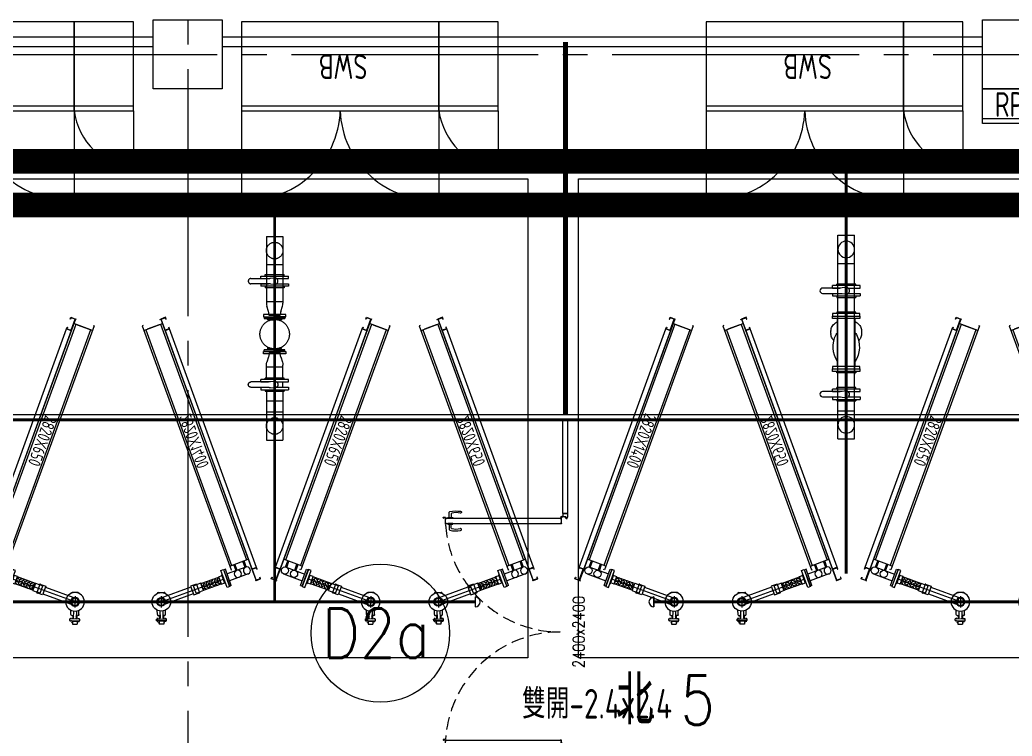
# Model space of a CAD drawing. Extents: x -18489 to 195597, y -1599 to 112111.
# Drawn here: x 5830 to 6835, y 8309 to 9035 of the extents above; entities that cross this region are included whole.
import ezdxf
from ezdxf.enums import TextEntityAlignment as Align

# ---------------------------------------------------------------- set-up
doc = ezdxf.new("R2010")
doc.units = 0
doc.header["$LTSCALE"] = 100
for name, pattern in [('188K-SM-03-F10-ARCH-PA-Y2257103$0$DASHED', [19.05, 12.7, -6.35]), ('188K-SM-07-F10-MECH-CR PIPE-Y2257103$0$XFM1Q20-200k$0$CENTER', [2, 1.25, -0.25, 0.25, -0.25]), ('X-S-FAB-L10$0$COL-CEN-LIN', [3.25, 2.5, -0.25, 0.25, -0.25])]:
    doc.linetypes.add(name, pattern=pattern)
for name, color, linetype in [('188K-SM-03-F10-ARCH-PA-Y2257103$0$K-0-Door-TXT', 53, 'Continuous'), ('188K-SM-03-F10-ARCH-PA-Y2257103$0$K-AREA', 53, 'Continuous'), ('188K-SM-03-F10-ARCH-PA-Y2257103$0$K-Divider-7.5', 53, 'Continuous'), ('188K-SM-03-F10-ARCH-PA-Y2257103$0$K-Door', 53, 'Continuous'), ('188K-SM-03-F10-ARCH-PA-Y2257103$0$K-P1S-4.2-單抗', 53, 'Continuous'), ('188K-SM-03-F10-ARCH-PA-Y2257103$0$K-P2D-4.2-雙抗', 53, 'Continuous'), ('188K-SM-03-F10-ARCH-PA-Y2257103$0$K-TXT', 53, 'Continuous'), ('188K-SM-03-F10-ARCH-PA-Y2257103$0$K-岩棉 2hr 7.5-非抗', 53, 'Continuous'), ('188K-SM-03-F10-ELEC-EQ-Y2257103$0$E-PANEL', 255, 'Continuous'), ('188K-SM-03-F10-ELEC-EQ-Y2257103$0$X-F-L30-E-PPB-EQ-200K$0$E-LAY-EQPM', 150, 'Continuous'), ('188K-SM-03-F10-ELEC-EQ-Y2257103$0$X-F-L30-E-PPB-EQ-200K$0$E-LAY-TXT', 3, 'Continuous'), ('188K-SM-07-F10-MECH-CR PIPE-Y2257103$0$00_AC_CHS_12℃', 4, 'Continuous'), ('188K-SM-07-F10-MECH-CR PIPE-Y2257103$0$00_AC_CHS_20℃', 3, 'Continuous'), ('188K-SM-07-F10-MECH-CR PIPE-Y2257103$0$00_DCC', 7, 'Continuous'), ('188K-SM-07-F10-MECH-CR PIPE-Y2257103$0$00_閥站分組', 1, 'Continuous'), ('188K-SM-07-F10-MECH-CR PIPE-Y2257103$0$XFM1Q20-200k$0$U-PCW-V', 2, 'Continuous'), ('X-S-FAB-L10$0$0-DIM-TXT', 8, 'Continuous'), ('X-S-FAB-L10$0$BLOCK', 8, 'Continuous'), ('X-S-FAB-L10$0$CCL', 8, 'X-S-FAB-L10$0$COL-CEN-LIN'), ('X-S-FAB-L10$0$COL-S', 8, 'Continuous')]:
    doc.layers.add(name, color=color, linetype=linetype)
doc.styles.add('188K-SM-03-F10-ARCH-PA-Y2257103$0$14P7-XFDP10$0$AA-TXT', font='simplex.shx', dxfattribs={"width": 0.8, "bigfont": 'chineset.shx'})
doc.styles.add('188K-SM-03-F10-ARCH-PA-Y2257103$0$AA-TXT', font='isocp.shx', dxfattribs={"width": 0.8, "bigfont": 'chineset.shx'})
doc.styles.add('188K-SM-03-F10-ARCH-PA-Y2257103$0$Standard', font='txt.shx', dxfattribs={"bigfont": 'chineset.shx'})
doc.styles.add('188K-SM-03-F10-ELEC-EQ-Y2257103$0$X-F-L25-E-PDP-EQ-200K$0$AA-TXT', font='isocp.shx', dxfattribs={"bigfont": 'chineset.shx'})
doc.styles.add('188K-SM-03-F10-ELEC-EQ-Y2257103$0$X-F-L30-E-PPB-EQ-200K$0$aa-txt', font='isocp.shx', dxfattribs={"width": 0.8, "bigfont": 'china.shx'})
doc.styles.add('188K-SM-07-F10-MECH-CR PIPE-Y2257103$0$XFM1Q20-200k$0$12P7-XCM2P10$0$AA-TXT', font='simplex.shx', dxfattribs={"bigfont": 'china.shx'})
doc.styles.add('188K-SM-07-F10-MECH-CR PIPE-Y2257103$0$XFM1Q20-200k$0$aa-txt', font='isocp.shx', dxfattribs={"bigfont": 'chineset.shx'})
doc.styles.add('X-S-FAB-L10$0$CHINA', font='simplex.shx', dxfattribs={"width": 0.75, "bigfont": 'chineset.shx'})
doc.styles.add('X-S-FAB-L10$0$Standard', font='', dxfattribs={"width": 0.8})
doc.styles.add('X-S-FAB-L10$0$TG_NOTE_TEXT', font='simplex.shx', dxfattribs={"width": 0.75, "bigfont": 'chineset.shx'})
doc.styles.get('X-S-FAB-L10$0$Standard').set_extended_font_data('Microsoft JhengHei')

# ---------------------------------------------------------------- blocks, each defined once
blk = doc.blocks.new('X-S-FAB-L10$0$FAB2-L05')
at = {"layer": 'X-S-FAB-L10$0$CCL'}
for p, q in [((-20160, 11005), (-20160, 0)), ((-26880, 9720), (1210, 9720))]:
    blk.add_line(p, q, dxfattribs=at)
at = {"layer": 'X-S-FAB-L10$0$COL-S'}
for points in [[(-20195, 9755), (-20125, 9755), (-20125, 9685), (-20195, 9685)], [(-19355, 9755), (-19285, 9755), (-19285, 9685), (-19355, 9685)]]:
    blk.add_lwpolyline(points, close=True, dxfattribs=at)
blk = doc.blocks.new('X-S-FAB-L10')
at = {"layer": 'X-S-FAB-L10$0$COL-S'}
for p, q in [((5965, 9035), (6035, 9035)), ((5965, 8965), (5965, 9035)), ((6035, 9035), (6035, 8965)), ((6805, 9035), (6875, 9035)), ((6805, 8965), (6805, 9035)), ((6035, 8965), (5965, 8965)), ((6875, 8965), (6805, 8965))]:
    blk.add_line(p, q, dxfattribs=at)
at = {"layer": 'X-S-FAB-L10$0$BLOCK'}
blk.add_blockref('X-S-FAB-L10$0$FAB2-L05', (26160, -720), dxfattribs=at)
at = {"style": 'X-S-FAB-L10$0$TG_NOTE_TEXT', "width": 0.5, "flags": 1}
for p in [(7463.301, 9020), (18268.251, 8649), (11197.77, 4800.167), (16485.801, 4800.167), (25420.27, 2635), (13360, 320.001, 0), (7463.301, -33.333)]:
    blk.add_attdef('WH', text='', height=20, dxfattribs=at).set_placement(p, align=Align.BOTTOM_LEFT)
at = {"width": 0.5}
for style, p in [('X-S-FAB-L10$0$TG_NOTE_TEXT', (7585, 9020)), ('X-S-FAB-L10$0$TG_NOTE_TEXT', (18389.95, 8649)), ('X-S-FAB-L10$0$TG_NOTE_TEXT', (11117.5, 4813.5)), ('X-S-FAB-L10$0$TG_NOTE_TEXT', (16607.5, 4813.5)), ('X-S-FAB-L10$0$TG_NOTE_TEXT', (25350, 2635)), ('X-S-FAB-L10$0$Standard', (13129.375, 325.001, 0)), ('X-S-FAB-L10$0$TG_NOTE_TEXT', (7585, -20))]:
    blk.add_attdef('DESC', text='', height=10, dxfattribs=dict(at, style=style)).set_placement(p, align=Align.BOTTOM_LEFT)
for tag, style, p in [('TYPE', 'X-S-FAB-L10$0$TG_NOTE_TEXT', (7619.286, 9020)), ('NO', 'X-S-FAB-L10$0$TG_NOTE_TEXT', (7650.095, 9020)), ('TYPE', 'X-S-FAB-L10$0$TG_NOTE_TEXT', (18424.236, 8649)), ('NO', 'X-S-FAB-L10$0$TG_NOTE_TEXT', (18455.045, 8649)), ('NO', 'X-S-FAB-L10$0$TG_NOTE_TEXT', (11088.595, 4813.5)), ('TYPE', 'X-S-FAB-L10$0$TG_NOTE_TEXT', (11151.786, 4813.5)), ('TYPE', 'X-S-FAB-L10$0$TG_NOTE_TEXT', (16641.786, 4813.5)), ('NO', 'X-S-FAB-L10$0$TG_NOTE_TEXT', (16672.595, 4813.5)), ('NO', 'X-S-FAB-L10$0$TG_NOTE_TEXT', (25313, 2635)), ('TYPE', 'X-S-FAB-L10$0$TG_NOTE_TEXT', (25350, 2635)), ('NO', 'X-S-FAB-L10$0$Standard', (13100, 320.001, 0)), ('TYPE', 'X-S-FAB-L10$0$Standard', (13129.375, 320.001, 0)), ('TYPE', 'X-S-FAB-L10$0$TG_NOTE_TEXT', (7619.286, -20)), ('NO', 'X-S-FAB-L10$0$TG_NOTE_TEXT', (7650.095, -20))]:
    blk.add_attdef(tag, text='', height=10, dxfattribs=dict(at, style=style)).set_placement(p, align=Align.BOTTOM_RIGHT)
at = {"style": 'X-S-FAB-L10$0$TG_NOTE_TEXT', "width": 0.5, "flags": 1}
for rotation, p in [(180, (43, 7480)), (180, (943, 7480)), (90, (24310, 3717.77)), (270, (17080, 1711.699))]:
    blk.add_attdef('WH', text='', height=20, rotation=rotation, dxfattribs=at).set_placement(p, align=Align.BOTTOM_LEFT)
at = {"width": 0.5}
for rotation, style, p in [(180, 'X-S-FAB-L10$0$Standard', (317.625, 7480)), (180, 'X-S-FAB-L10$0$Standard', (1217.625, 7480)), (90, 'X-S-FAB-L10$0$TG_NOTE_TEXT', (24310, 3647.5)), (270, 'X-S-FAB-L10$0$TG_NOTE_TEXT', (17080, 1605))]:
    blk.add_attdef('DESC', text='', height=10, rotation=rotation, dxfattribs=dict(at, style=style)).set_placement(p, align=Align.BOTTOM_LEFT)
for tag, rotation, style, p in [('TYPE', 180, 'X-S-FAB-L10$0$Standard', (317.625, 7480)), ('NO', 180, 'X-S-FAB-L10$0$Standard', (347, 7480)), ('TYPE', 180, 'X-S-FAB-L10$0$Standard', (1217.625, 7480)), ('NO', 180, 'X-S-FAB-L10$0$Standard', (1247, 7480)), ('TYPE', 90, 'X-S-FAB-L10$0$TG_NOTE_TEXT', (24310, 3647.5)), ('NO', 90, 'X-S-FAB-L10$0$TG_NOTE_TEXT', (24310, 3610.5)), ('TYPE', 270, 'X-S-FAB-L10$0$TG_NOTE_TEXT', (17080, 1605)), ('NO', 270, 'X-S-FAB-L10$0$TG_NOTE_TEXT', (17080, 1573))]:
    blk.add_attdef(tag, text='', height=10, rotation=rotation, dxfattribs=dict(at, style=style)).set_placement(p, align=Align.BOTTOM_RIGHT)
at = {"layer": 'X-S-FAB-L10$0$0-DIM-TXT', "style": 'X-S-FAB-L10$0$CHINA', "width": 0.75}
for p in [(667.414, 7855.1, -2689.4), (22627.353, 6728.814), (25644.722, 6728.814), (24778.787, 5569.051), (1118.252, 4980), (417.801, 4594.623), (23874.84, 4355), (22927.43, 4330.122), (23749.869, 3901.367), (417.801, 3765.236), (1118.252, 3730), (417.801, 3115.79), (536.882, 2227.832), (16908.994, 1782.652), (888.445, 880.466), (16977.43, 750), (18878.841, 750), (25641.221, 553.233), (21364.03, 526.894)]:
    blk.add_attdef('HIG', text='', height=80, dxfattribs=at).set_placement(p, align=Align.MIDDLE_LEFT)
blk = doc.blocks.new('188K-SM-03-F10-ELEC-EQ-Y2257103$0$E-SWB')
at = {"color": 140}
for p, q in [((60, 90), (60, 180)), ((260, 90), (260, 180)), ((0, 90), (0, 150)), ((60, 85), (0, 85)), ((260, 85), (60, 85))]:
    blk.add_line(p, q, dxfattribs=at)
for points in [[(60, 90), (0, 90), (0, 0), (60, 0)], [(260, 90), (60, 90), (60, 0), (260, 0)]]:
    blk.add_lwpolyline(points, close=True, dxfattribs=at)
for centre, radius, start, end in [((66.7, 86.9), 93.4, 1.9321, 94.0935), ((253.3, 86.9), 93.4, 85.9065, 178.0679), ((-9.6, 80.4), 70.3, 7.8575, 82.1425)]:
    blk.add_arc(centre, radius, start, end, dxfattribs=at)
at = {"color": 140, "style": '188K-SM-03-F10-ELEC-EQ-Y2257103$0$X-F-L25-E-PDP-EQ-200K$0$AA-TXT', "width": 0.8}
blk.add_text('SWB', height=25, dxfattribs=at).set_placement((157.4, 45.4), align=Align.MIDDLE_CENTER)
blk = doc.blocks.new('188K-SM-03-F10-ELEC-EQ-Y2257103')
at = {"layer": '188K-SM-03-F10-ELEC-EQ-Y2257103$0$X-F-L30-E-PPB-EQ-200K$0$E-LAY-EQPM'}
blk.add_line((6805, 8935), (6875, 8935), dxfattribs=at)
blk.add_lwpolyline([(6875, 8930), (6805, 8930), (6805, 8965), (6875, 8965)], close=True, dxfattribs=at)
at = {"layer": '188K-SM-03-F10-ELEC-EQ-Y2257103$0$E-PANEL', "rotation": 180}
for p in [(5945, 9033), (6314.5, 9033), (6785, 9033)]:
    blk.add_blockref('188K-SM-03-F10-ELEC-EQ-Y2257103$0$E-SWB', p, dxfattribs=at)
at = {"layer": '188K-SM-03-F10-ELEC-EQ-Y2257103$0$X-F-L30-E-PPB-EQ-200K$0$E-LAY-TXT', "style": '188K-SM-03-F10-ELEC-EQ-Y2257103$0$X-F-L30-E-PPB-EQ-200K$0$aa-txt', "width": 0.8}
blk.add_text('RPB', height=25, dxfattribs=at).set_placement((6840, 8949.3), align=Align.MIDDLE_CENTER)
blk = doc.blocks.new('188K-SM-07-F10-MECH-CR PIPE-Y2257103$0$XFM1P20-200k$0$005')
at = {"layer": '188K-SM-07-F10-MECH-CR PIPE-Y2257103$0$00_DCC'}
h = blk.add_hatch(dxfattribs=at)
h.set_pattern_fill('AR-HBONE', color=60, scale=0.430893, angle=360, style=0)
h.set_pattern_definition([(135, (-2258.2576, -4619.8331), (-8e-16, 2.4374981), [5.1707143, -1.7235714]), (45, (-2259.4764, -4618.6144), (-8e-16, 2.4374981), [5.1707143, -1.7235714])])
h.paths.add_polyline_path([(21.88125, -3.01625), (21.88125, 3.01625), (5.88125, 3.01625), (5.88125, -3.01625)])
edge = h.paths.add_edge_path(flags=17)
edge.add_line((21.88125, 3.01625), (21.88125, -3.01625))
at = {"layer": '188K-SM-07-F10-MECH-CR PIPE-Y2257103$0$00_DCC', "color": 60}
for p, q in [((5.88125, 3.31625), (3, 3.31625)), ((5.88125, 3.31625), (5.88125, -3.31625)), ((21.88125, 3.01625), (5.88125, 3.01625)), ((5.88125, 3.01625), (5.88125, -3.01625)), ((21.88125, 3.31625), (24.7625, 3.31625)), ((21.88125, 3.31625), (21.88125, -3.31625)), ((21.88125, 3.01625), (21.88125, -3.01625)), ((21.88125, -3.01625), (21.88125, 3.01625)), ((28.2625, 3.31625), (24.7625, 3.31625)), ((28.2625, 3.31625), (28.2625, -3.31625)), ((5.88125, -3.31625), (3, -3.31625)), ((21.88125, -3.01625), (5.88125, -3.01625)), ((21.88125, -3.31625), (28.2625, -3.31625)), ((28.2625, -3.31625), (25.38125, -3.31625))]:
    blk.add_line(p, q, dxfattribs=at)
for points in [[(0, -7.6), (0, 7.6), (2.38125, 7.6), (2.38125, -7.6), (0, -7.6)], [(2.38125, 3.8975), (3, 3.8975), (3, -3.8975), (2.38125, -3.8975)]]:
    blk.add_lwpolyline(points, dxfattribs=at)
blk = doc.blocks.new('188K-SM-07-F10-MECH-CR PIPE-Y2257103$0$DCC_配管')
at = {"layer": '188K-SM-07-F10-MECH-CR PIPE-Y2257103$0$00_DCC', "color": 60}
for p, q in [((-64.6, 32.3, 0), (-64.6, 32.3, 0)), ((-63.2, 32.5, 0), (-58.3, 28.6, 0)), ((-71.2, 26.7, 0), (-62.1, 19.5, 0)), ((-63, 27.7, 0), (-70.3, 18.5, 0)), ((-66.7, 23.1, 0), (-3.2, 1.1)), ((-34, 15.7), (-65.5, 26.6, 0)), ((-58.2, 27.2, 0), (-58.2, 27.2, 0)), ((-82.4, 11.2, 0), (-81.4, 12.6, 0)), ((-74.5, 5, 0), (-82.4, 11.2, 0)), ((-82.4, 10.5, 0), (-82.1, 10.8, 0)), ((-81.7, 9.8, 0), (-82.3, 10.3, 0)), ((-82.1, 10.3, 0), (-81.9, 10.7, 0)), ((-81.7, 10, 0), (-81.4, 10.3, 0)), ((-81.5, 9.8, 0), (-81.2, 10.1, 0)), ((-81.4, 12.6, 0), (-73.5, 6.3, 0)), ((-80.7, 12.7, 0), (-80.9, 12.4, 0)), ((-80.4, 12.5, 0), (-80.7, 12.2, 0)), ((-79.8, 12.1, 0), (-80.5, 12.7, 0)), ((-80, 12.1, 0), (-80.2, 11.8, 0)), ((-79.8, 12, 0), (-80, 11.7, 0)), ((-77, 13.5, 0), (-79.1, 10.8, 0)), ((-73.6, 16.7, 0), (-78, 11.1, 0)), ((-77.8, 15.6, 0), (-75.1, 19, 0)), ((-77.7, 14.1, 0), (-77.2, 13.8, 0)), ((-73.6, 10.8, 0), (-75.7, 8.2, 0)), ((-71.3, 14.9, 0), (-75.6, 9.3, 0)), ((-72.8, 10.3, 0), (-73.3, 10.7, 0)), ((-71.4, 10.5, 0), (-68.7, 13.9, 0)), ((-36.4, 8.8), (-67.7, 19.6, 0)), ((-80.7, 9.1, 0), (-82.5, 6.8, 0)), ((-78.8, 3.9, 0), (-82.5, 6.8, 0)), ((-82.2, 8.1, 0), (-81.9, 8.5, 0)), ((-81.8, 7.8, 0), (-82.2, 8.1, 0)), ((-81.5, 8.2, 0), (-81.9, 8.5, 0)), ((-77, 6.2, 0), (-80.7, 9.1, 0)), ((-79.4, 8.8, 0), (-79.7, 8.3, 0)), ((-77, 6.2, 0), (-78.8, 3.9, 0)), ((-78.1, 4.8, 0), (-77.6, 4.5, 0)), ((-77.6, 7.4, 0), (-78, 7, 0)), ((-77.8, 5.2, 0), (-77.3, 4.9, 0)), ((-77.6, 4.5, 0), (-77.3, 4.9, 0)), ((-76.1, 5.6, 0), (-75.9, 5.9, 0)), ((-76.1, 5.4, 0), (-75.4, 4.9, 0)), ((-75.9, 5.4, 0), (-75.7, 5.7, 0)), ((-75.5, 5.1, 0), (-75.2, 5.4, 0)), ((-75.3, 4.9, 0), (-75, 5.2, 0)), ((-74.4, 7.8, 0), (-74.7, 7.4, 0)), ((-74.2, 7.6, 0), (-74.5, 7.3, 0)), ((-74.5, 5, 0), (-73.5, 6.3, 0)), ((-74.2, 7.8, 0), (-73.6, 7.2, 0)), ((-73.8, 7.2, 0), (-74, 6.9, 0)), ((-73.5, 7.1, 0), (-73.8, 6.7, 0)), ((1.2, 3.4), (-1.2, -3.4))]:
    blk.add_line(p, q, dxfattribs=at)
at = {"layer": '188K-SM-07-F10-MECH-CR PIPE-Y2257103$0$00_DCC', "color": 60, "elevation": 0}
for points in [[(-27.6, 14.6), (-33.6, 16.7), (-36.7, 7.8), (-30.7, 5.7)], [(-28.3, 14.8), (-27.6, 14.6), (-30.7, 5.7), (-31.4, 5.9)]]:
    blk.add_lwpolyline(points, dxfattribs=at)
at = {"layer": '188K-SM-07-F10-MECH-CR PIPE-Y2257103$0$00_DCC', "color": 60}
for centre, radius in [((-66.6, 23.1, 0), 9.44), ((-66.6, 23.1, 0), 4.44), ((-66.7, 23.1, 0), 3.65)]:
    blk.add_circle(centre, radius, dxfattribs=at)
for centre, radius, start, end in [((-63.8, 31.7, 0), 1, 51.7097, 141.7097), ((-65.3, 24.9, 0), 2.22, 232.789, 50.6303), ((-58.9, 27.9, 0), 1, 321.7097, 51.7097), ((-82.2, 10.4, 0), 0.143, 154.39, 309.0293), ((-82.2, 10.9, 0), 0.143, 334.39, 51.7097), ((-82, 10.7, 0), 0.143, 334.39, 129.0293), ((-81.7, 10.4, 0), 0.406, 188.1068, 275.3125), ((-81.8, 10.3, 0), 0.406, 8.1068, 95.3125), ((-81.4, 10.2, 0), 0.143, 334.39, 129.0293), ((-81.1, 10, 0), 0.143, 51.7097, 129.0293), ((-81, 12.5, 0), 0.143, 231.7097, 309.0293), ((-80.8, 12.3, 0), 0.143, 154.39, 309.0293), ((-80.6, 12.6, 0), 0.143, 334.39, 129.0293), ((-80.3, 12.2, 0), 0.406, 188.1068, 275.3125), ((-80.4, 12.1, 0), 0.406, 8.1068, 95.3125), ((-80.1, 11.8, 0), 0.143, 154.39, 309.0293), ((-79.9, 12, 0), 0.143, 334.39, 129.0293), ((-79.9, 11.6, 0), 0.143, 154.39, 231.7097), ((-78.8, 11.8, 0), 1, 231.7097, 321.7097), ((-77.1, 14.9, 0), 1, 141.7097, 231.7097), ((-77.8, 13, 0), 1, 321.7097, 51.7097), ((-73.9, 9.9, 0), 1, 51.7097, 141.7097), ((-72.2, 11.1, 0), 1, 231.7097, 321.7097), ((-81.6, 9.9, 0), 0.143, 154.39, 309.0293), ((-76, 5.5, 0), 0.143, 154.39, 309.0293), ((-76, 6, 0), 0.143, 334.39, 51.7097), ((-75.8, 5.8, 0), 0.143, 334.39, 129.0293), ((-75.5, 5.5, 0), 0.406, 188.1068, 275.3125), ((-74.8, 8.7, 0), 1, 141.7097, 231.7097), ((-75.6, 5.3, 0), 0.406, 8.1068, 95.3125), ((-75.3, 5, 0), 0.143, 154.39, 309.0293), ((-75.1, 5.3, 0), 0.143, 334.39, 129.0293), ((-74.9, 5.1, 0), 0.143, 51.7097, 129.0293), ((-74.8, 7.5, 0), 0.143, 231.7097, 309.0293), ((-74.6, 7.4, 0), 0.143, 154.39, 309.0293), ((-74.1, 7.3, 0), 0.406, 188.1068, 275.3125), ((-74.3, 7.6, 0), 0.143, 334.39, 129.0293), ((-74.2, 7.2, 0), 0.406, 8.1068, 95.3125), ((-73.9, 6.9, 0), 0.143, 154.39, 309.0293), ((-73.7, 7.1, 0), 0.143, 334.39, 129.0293), ((-73.7, 6.7, 0), 0.143, 154.39, 231.7097)]:
    blk.add_arc(centre, radius, start, end, dxfattribs=at)
at = {"layer": '188K-SM-07-F10-MECH-CR PIPE-Y2257103$0$00_DCC', "color": 60, "xscale": 1.210111893907765, "yscale": 1.210111893907765, "zscale": 1.210111893907765, "rotation": 160.8548292855056}
blk.add_blockref('188K-SM-07-F10-MECH-CR PIPE-Y2257103$0$XFM1P20-200k$0$005', (0, 0), dxfattribs=at)
blk = doc.blocks.new('188K-SM-07-F10-MECH-CR PIPE-Y2257103$0$DCC-2_2.82x1.4')
at = {"layer": '188K-SM-07-F10-MECH-CR PIPE-Y2257103$0$00_DCC', "color": 4}
for p, q in [((278, 32.1), (260.5, 32.1)), ((260.5, 30.3), (260.5, 32.1)), ((278, 30.3), (260.5, 30.3)), ((265.6, 10.2), (265.6, 30.3)), ((272.9, 10.2), (272.9, 30.3)), ((278, 30.3), (278, 32.1)), ((0, 25), (263, 25.1)), ((0, 24), (0, 25)), ((5, 25), (5, 5)), ((5, 25), (5, 5)), ((5, 23), (259, 23.1)), ((5, 8.6), (5, 21.4)), ((259, 25.1), (259, 5.1)), ((265.6, 20.6), (259, 20.6)), ((263, 25.1), (263, 24.1)), ((265.6, 19.4), (259, 19.4)), ((265.6, 10.8), (259, 10.8)), ((0, 6), (0, 5)), ((5, 7), (259, 7.1)), ((265.6, 9.6), (259, 9.6))]:
    blk.add_line(p, q, dxfattribs=at)
at = {"layer": '188K-SM-07-F10-MECH-CR PIPE-Y2257103$0$00_DCC', "color": 24}
for p, q in [((0, 5), (282, 5.1)), ((282, 5.1), (282, 6.1))]:
    blk.add_line(p, q, dxfattribs=at)
at = {"layer": '188K-SM-07-F10-MECH-CR PIPE-Y2257103$0$00_DCC'}
for p, q in [((0, 0), (0, 5)), ((0, 5), (12.5, 5)), ((2, 0), (0, 0)), ((12.2, 4.7), (0.3, 4.7)), ((0.3, 4.7), (0.3, 0.3)), ((0.3, 0.3), (2, 0.3)), ((2, 0.3), (2, 0)), ((10.5, 0), (10.5, 0.3)), ((10.5, 0.3), (12.2, 0.3)), ((12.5, 0), (10.5, 0)), ((12.2, 0.3), (12.2, 4.7)), ((12.5, 5), (12.5, 0)), ((12.5, 0), (12.5, 5)), ((269.5, 5.1), (269.5, 0.1)), ((269.5, 0.1), (269.5, 5.1)), ((269.5, 5.1), (282, 5.1)), ((271.5, 0.1), (269.5, 0.1)), ((281.7, 4.8), (269.8, 4.8)), ((269.8, 4.8), (269.8, 0.4)), ((269.8, 0.4), (271.5, 0.4)), ((271.5, 0.4), (271.5, 0.1)), ((280, 0.1), (280, 0.4)), ((280, 0.4), (281.7, 0.4)), ((282, 0.1), (280, 0.1)), ((281.7, 0.4), (281.7, 4.8)), ((282, 5.1), (282, 0.1))]:
    blk.add_line(p, q, dxfattribs=at)
at = {"layer": '188K-SM-07-F10-MECH-CR PIPE-Y2257103$0$00_DCC', "color": 3}
for p, q in [((12.5, 5), (269.5, 5.1)), ((269.5, 0.1), (12.5, 0))]:
    blk.add_line(p, q, dxfattribs=at)
at = {"layer": '188K-SM-07-F10-MECH-CR PIPE-Y2257103$0$00_DCC'}
blk.add_lwpolyline([(2, -0.2), (2, 0)], dxfattribs=at)
at = {"layer": '188K-SM-07-F10-MECH-CR PIPE-Y2257103$0$00_DCC', "color": 4}
for centre in [(269.3, 20), (269.3, 10.2)]:
    blk.add_circle(centre, 3.65, dxfattribs=at)
at = {"layer": '188K-SM-07-F10-MECH-CR PIPE-Y2257103$0$00_DCC', "xscale": -1, "rotation": 70.85482928510031}
blk.add_blockref('188K-SM-07-F10-MECH-CR PIPE-Y2257103$0$DCC_配管', (269.3, 32.1), dxfattribs=at)
at = {"layer": '188K-SM-07-F10-MECH-CR PIPE-Y2257103$0$00_DCC', "color": 4, "style": '188K-SM-07-F10-MECH-CR PIPE-Y2257103$0$XFM1Q20-200k$0$aa-txt', "width": 0.8}
blk.add_text('2820X1400', height=12.5, rotation=360, dxfattribs=at).set_placement((127.6, 15.8), align=Align.MIDDLE)
blk = doc.blocks.new('188K-SM-07-F10-MECH-CR PIPE-Y2257103$0$DCC-3_2.82x0.65')
at = {"layer": '188K-SM-07-F10-MECH-CR PIPE-Y2257103$0$00_DCC'}
for p, q in [((-0.7, -1.9), (0, 0)), ((0, 0), (4.7, -1.7)), ((-4.3, -11.7), (-3.6, -9.9)), ((-3.3, -10), (-3.9, -11.6)), ((-3.6, -9.9), (-3.3, -10)), ((-0.4, -2), (-0.7, -1.9)), ((0.2, -0.4), (-0.4, -2)), ((4.3, -1.9), (0.2, -0.4)), ((0.2, -13), (4.3, -1.9)), ((4.7, -1.7), (0.4, -13.5)), ((0.4, -13.5), (-4.3, -11.7)), ((-4.3, -11.7), (0.4, -13.4)), ((-3.9, -11.6), (0.2, -13)), ((-92.9, -255.1), (-92.2, -253.2)), ((-92.6, -255.2), (-92.9, -255.1)), ((-92, -253.7), (-92.6, -255.2)), ((-87.5, -255), (-92.2, -253.2)), ((-92.2, -253.2), (-87.5, -255)), ((-87.9, -255.2), (-92, -253.7)), ((-91.9, -266.3), (-87.9, -255.2)), ((-87.5, -255), (-91.7, -266.7)), ((-96.4, -265), (-95.8, -263.1)), ((-91.7, -266.7), (-96.4, -265)), ((-95.5, -263.2), (-96, -264.8)), ((-96, -264.8), (-91.9, -266.3)), ((-95.8, -263.1), (-95.5, -263.2))]:
    blk.add_line(p, q, dxfattribs=at)
at = {"layer": '188K-SM-07-F10-MECH-CR PIPE-Y2257103$0$00_DCC', "color": 24}
for p, q in [((4.7, -1.7), (-91.7, -266.7)), ((-91.7, -266.7), (-90.8, -267))]:
    blk.add_line(p, q, dxfattribs=at)
at = {"layer": '188K-SM-07-F10-MECH-CR PIPE-Y2257103$0$00_DCC', "color": 40}
for p, q in [((4.9, -7.1), (-82, -245.8)), ((23.5, -8.6), (-66.4, -255.7)), ((21.8, -13.3), (3, -6.4)), ((21.8, -13.3), (3, -6.4)), ((5.6, -2.1), (4.7, -1.7)), ((6.4, -7.6), (18.4, -12)), ((22.6, -8.2), (23.5, -8.6)), ((19.9, -12.6), (-67, -251.3)), ((-65.1, -251.9), (-83.9, -245.1)), ((-81.9, -252.9), (-79.6, -246.6)), ((-80.8, -253.3), (-78.5, -247)), ((-72.7, -256.2), (-70.4, -250)), ((-71.6, -256.7), (-69.3, -250.4)), ((-83.9, -259.9), (-65, -266.8)), ((-81.4, -253.1), (-62.5, -260)), ((-66.4, -255.7), (-67.4, -255.4)), ((-66.7, -271.6), (-60.7, -255.2)), ((-65, -272.2), (-59, -255.8)), ((-60.7, -255.2), (-59, -255.8)), ((-66.7, -271.6), (-65, -272.2))]:
    blk.add_line(p, q, dxfattribs=at)
at = {"layer": '188K-SM-07-F10-MECH-CR PIPE-Y2257103$0$00_DCC', "color": 3}
for p, q in [((-92.2, -253.2), (-4.3, -11.7)), ((0.4, -13.4), (-87.5, -255))]:
    blk.add_line(p, q, dxfattribs=at)
at = {"layer": '188K-SM-07-F10-MECH-CR PIPE-Y2257103$0$00_DCC'}
blk.add_lwpolyline([(-0.8, -1.8), (-0.7, -1.9)], dxfattribs=at)
at = {"layer": '188K-SM-07-F10-MECH-CR PIPE-Y2257103$0$00_DCC', "color": 40}
for centre in [(-82.6, -256.5), (-73.4, -259.9)]:
    blk.add_circle(centre, 3.65, dxfattribs=at)
at = {"layer": '188K-SM-07-F10-MECH-CR PIPE-Y2257103$0$00_DCC', "xscale": -1, "rotation": 320.8337698537623}
blk.add_blockref('188K-SM-07-F10-MECH-CR PIPE-Y2257103$0$DCC_配管', (-62, -264), dxfattribs=at)
at = {"layer": '188K-SM-07-F10-MECH-CR PIPE-Y2257103$0$00_DCC', "color": 40, "style": '188K-SM-07-F10-MECH-CR PIPE-Y2257103$0$XFM1Q20-200k$0$aa-txt', "width": 0.8}
blk.add_text('2820X650', height=12.5, rotation=249.9789, dxfattribs=at).set_placement((-28.8, -125.3), align=Align.MIDDLE)
blk = doc.blocks.new('188K-SM-07-F10-MECH-CR PIPE-Y2257103$0$XFM1Q20-200k$0$BV-150V-T1')
at = {"color": 0, "linetype": 'ByBlock'}
for p, q in [((-2.7, 14), (-5.2, 14)), ((-5.2, -14), (-5.2, 14)), ((2.7, 14), (5.2, 14)), ((5.2, 14), (5.2, -14)), ((-5.2, 9.6), (-6.7, 9.6)), ((-6.7, -9.6), (-6.7, 9.6)), ((5.2, 9.6), (6.7, 9.6)), ((6.7, 9.6), (6.7, -9.6)), ((-5.2, -9.6), (-6.7, -9.6)), ((2.7, -8.4), (-2.7, -8.4)), ((5.2, -9.6), (6.7, -9.6)), ((-2.7, -14), (-5.2, -14)), ((2.7, -14), (5.2, -14))]:
    blk.add_line(p, q, dxfattribs=at)
blk.add_lwpolyline([(-2.7, 7.5), (-2.7, 24, -1), (2.7, 24), (2.7, 7.7, 0.028765), (2.9, 4.2), (3.3, 0.3, -1.044614), (-3.3, 0), (-2.9, 4.1, 0.028765)], format="xyb", close=True, dxfattribs=at)
for points in [[(-2.7, 14), (-2.7, 6.1)], [(2.7, 14), (2.7, 6.3)], [(-2.7, -2), (-2.7, -14)], [(2.7, -2), (2.7, -14)]]:
    blk.add_lwpolyline(points, dxfattribs=at)
blk = doc.blocks.new('188K-SM-07-F10-MECH-CR PIPE-Y2257103$0$XFM1Q20-200k$0$YS-06-B')
at = {"layer": '188K-SM-07-F10-MECH-CR PIPE-Y2257103$0$XFM1Q20-200k$0$U-PCW-V', "color": 0}
for p, q in [((55, 8.9), (6.9, 8.9)), ((55, -8.9), (6.9, -8.9))]:
    blk.add_line(p, q, dxfattribs=at)
for points in [[(4, -13.8), (1.4, -13.8), (1.4, 13.8), (4, 13.8), (4, -13.8)], [(4, -13.8), (6.5, -13.8), (6.5, 13.8), (4, 13.8), (4, -13.8)], [(57.5, -13.8), (55, -13.8), (55, 13.8), (57.5, 13.8), (57.5, -13.8)], [(57.5, -13.8), (60, -13.8), (60, 13.8), (57.5, 13.8), (57.5, -13.8)], [(1.4, -9.6), (0, -9.6), (0, 9.6), (1.4, 9.6)], [(60, -9.6), (61.5, -9.6), (61.5, 9.6), (60, 9.6)]]:
    blk.add_lwpolyline(points, dxfattribs=at)
for points in [[(18.6, 15.5, 0.133256), (14.6, 14.4, 0.106756), (10.9, 10.9, 0.036777), (9.6, 8.9, 0.036777)], [(28.8, 12.5, 0.064337), (26.3, 14.4, 0.133256), (22.3, 15.5)], [(9.6, -8.9, 0.036777), (10.9, -10.9, 0.106756), (14.6, -14.4, 0.133256), (18.6, -15.5)], [(22.3, -15.5, 0.133256), (26.3, -14.4, 0.064337), (28.8, -12.5, 0.064337)]]:
    blk.add_lwpolyline(points, format="xyb", dxfattribs=at)
for centre, radius, start, end in [((20.5, 4.3), 11.3, 80.5245, 99.4755), ((29, 0), 12.1, 121.7693, 132.5173), ((35.2, -14.3), 27.6, 57.3698, 116.9234), ((29, 0), 12.1, 227.4827, 238.2307), ((35.2, 14.3), 27.6, 243.0766, 302.6302), ((20.5, -4.3), 11.3, 260.5245, 279.4755)]:
    blk.add_arc(centre, radius, start, end, dxfattribs=at)
blk = doc.blocks.new('188K-SM-07-F10-MECH-CR PIPE-Y2257103$0$DCC-閥站(入)')
at = {"layer": '188K-SM-07-F10-MECH-CR PIPE-Y2257103$0$00_DCC', "color": 4}
for p, q in [((-8.4, 206.3, 0), (-8.4, 0, 0)), ((-8.4, 206.3), (8.4, 206.3)), ((8.4, 206.3, 0), (8.4, 0, 0)), ((-8.4, 177.7), (8.4, 177.7)), ((8.4, 112, 0), (8.4, 140.6, 0)), ((-8.4, 28.6), (8.4, 28.6)), ((-8.4, 0), (8.4, 0))]:
    blk.add_line(p, q, dxfattribs=at)
at = {"layer": '188K-SM-07-F10-MECH-CR PIPE-Y2257103$0$00_DCC', "color": 4, "linetype": '188K-SM-07-F10-MECH-CR PIPE-Y2257103$0$XFM1Q20-200k$0$CENTER'}
blk.add_line((0, 0, 0), (0, 206.3, 0), dxfattribs=at)
at = {"layer": '188K-SM-07-F10-MECH-CR PIPE-Y2257103$0$00_DCC', "color": 4}
for centre in [(0, 192), (0, 14.3)]:
    blk.add_circle(centre, 8.41, dxfattribs=at)
at = {"layer": '188K-SM-07-F10-MECH-CR PIPE-Y2257103$0$00_DCC', "color": 4, "rotation": 90}
for name, p in [('188K-SM-07-F10-MECH-CR PIPE-Y2257103$0$XFM1Q20-200k$0$BV-150V-T1', (0, 161)), ('188K-SM-07-F10-MECH-CR PIPE-Y2257103$0$XFM1Q20-200k$0$YS-06-B', (0, 77.9)), ('188K-SM-07-F10-MECH-CR PIPE-Y2257103$0$XFM1Q20-200k$0$BV-150V-T1', (0, 56.2))]:
    blk.add_blockref(name, p, dxfattribs=at)
blk = doc.blocks.new('188K-SM-07-F10-MECH-CR PIPE-Y2257103$0$XFM1Q20-200k$0$R6-4')
at = {"layer": '188K-SM-07-F10-MECH-CR PIPE-Y2257103$0$00_DCC', "color": 60}
for p, q in [((-5.7, 0), (5.7, 0)), ((-5.7, 0), (-5.7, -1)), ((-6.2, -4.1), (-7.9, -9.3)), ((5.7, 0), (5.7, -1)), ((6.2, -4.1), (7.9, -9.3)), ((-8.4, -14), (-8.4, -12.4)), ((8.4, -14), (-8.4, -14)), ((8.4, -14), (8.4, -12.4))]:
    blk.add_line(p, q, dxfattribs=at)
for centre, start, end in [((1.6, -12.4), 161.7321, 180), ((-15.7, -1), 341.7321, 0), ((15.7, -1), 180, 198.2679), ((-1.6, -12.4), 0, 18.2679)]:
    blk.add_arc(centre, 10, start, end, dxfattribs=at)
blk = doc.blocks.new('188K-SM-07-F10-MECH-CR PIPE-Y2257103$0$DCC-閥站(出)')
at = {"layer": '188K-SM-07-F10-MECH-CR PIPE-Y2257103$0$00_DCC', "color": 60, "linetype": '188K-SM-07-F10-MECH-CR PIPE-Y2257103$0$XFM1Q20-200k$0$CENTER'}
for p, q in [((-8.4, 206.3, 0), (-8.4, 140.2, 0)), ((-8.4, 206.3, 0), (8.4, 206.3, 0)), ((0, 0), (0, 206.3, 0)), ((8.4, 206.3, 0), (8.4, 140.2, 0)), ((-8.4, 177.7, 0), (8.4, 177.7, 0)), ((-10.8, 124.7, 0), (-0.3, 124.7, 0)), ((-10.8, 124.7, 0), (-10.8, 123.2, 0)), ((-10.8, 123.2, 0), (-0.3, 123.2, 0)), ((-10.7, 123.1, 0), (-10.8, 123.2, 0)), ((-0.3, 123.1, 0), (-10.7, 123.1, 0)), ((-7.8, 124.9, 0), (-0.3, 124.9, 0)), ((-7.8, 124.7, 0), (-7.8, 124.9, 0)), ((-7.3, 122.1, 0), (-7.3, 122.9, 0)), ((-6.7, 121.9, 0), (-0.3, 121.9, 0)), ((7.3, 124.9, 0), (-0.3, 124.9, 0)), ((10.2, 124.7, 0), (-0.3, 124.7, 0)), ((10.2, 123.2, 0), (-0.3, 123.2, 0)), ((-0.3, 123.1, 0), (10.1, 123.1, 0)), ((6.7, 121.9, 0), (-0.3, 121.9, 0)), ((6.7, 121.9, 0), (6.7, 122.9, 0)), ((7.3, 124.7, 0), (7.3, 124.9, 0)), ((10.1, 123.1, 0), (10.2, 123.2, 0)), ((10.2, 124.7, 0), (10.2, 123.2, 0)), ((-10.7, 91.5, 0), (-10.8, 91.4, 0)), ((-10.8, 91.4, 0), (-0.3, 91.4, 0)), ((-10.8, 89.9, 0), (-10.8, 91.4, 0)), ((-0.3, 91.5, 0), (-10.7, 91.5, 0)), ((-7.3, 93, 0), (-7.3, 91.7, 0)), ((6.7, 92.5, 0), (-7.3, 92.5, 0)), ((-0.3, 91.5, 0), (10.1, 91.5, 0)), ((10.2, 91.4, 0), (-0.3, 91.4, 0)), ((6.7, 92.5, 0), (6.7, 91.7, 0)), ((10.1, 91.5, 0), (10.2, 91.4, 0)), ((10.2, 89.9, 0), (10.2, 91.4, 0)), ((-10.8, 89.9, 0), (-0.3, 89.9, 0)), ((-7.8, 89.9, 0), (-7.8, 89.7, 0)), ((-7.8, 89.7, 0), (-0.3, 89.7, 0)), ((10.2, 89.9, 0), (-0.3, 89.9, 0)), ((7.3, 89.7, 0), (-0.3, 89.7, 0)), ((7.3, 89.9, 0), (7.3, 89.7, 0)), ((-8.4, 62.6, 0), (-8.4, 74, 0)), ((8.4, 62.6, 0), (8.4, 74, 0)), ((-8.4, 49.5, 0), (-8.4, 0, 0)), ((8.4, 49.5, 0), (8.4, 0, 0)), ((8.4, 39.5, 0), (-8.4, 39.5, 0)), ((-8.4, 28.6, 0), (8.4, 28.6, 0)), ((-8.4, 0, 0), (8.4, 0, 0))]:
    blk.add_line(p, q, dxfattribs=at)
at = {"layer": '188K-SM-07-F10-MECH-CR PIPE-Y2257103$0$00_DCC', "color": 60, "linetype": '188K-SM-07-F10-MECH-CR PIPE-Y2257103$0$XFM1Q20-200k$0$CENTER', "elevation": 0}
for points in [[(-11.4, 124.9), (11.4, 124.9), (11.4, 127.3), (-11.4, 127.3)], [(-11.4, 89.7), (11.4, 89.7), (11.4, 87.3), (-11.4, 87.3)]]:
    blk.add_lwpolyline(points, close=True, dxfattribs=at)
at = {"layer": '188K-SM-07-F10-MECH-CR PIPE-Y2257103$0$00_DCC', "color": 60, "linetype": '188K-SM-07-F10-MECH-CR PIPE-Y2257103$0$XFM1Q20-200k$0$CENTER'}
for centre, radius in [((0, 192, 0), 8.41), ((0, 107.3, 0), 14.9), ((0, 14.3, 0), 8.41)]:
    blk.add_circle(centre, radius, dxfattribs=at)
for centre, radius, start, end in [((-7.5, 122.9, 0), 0.2, 0, 90), ((-7.4, 120.6, 0), 1.5, 45, 85.3609), ((-7.5, 120.7, 0), 1.5, 345, 45), ((7.5, 120.7, 0), 1.5, 135, 195), ((7.4, 120.6, 0), 1.5, 94.6391, 135), ((6.9, 122.9, 0), 0.2, 90, 180), ((-7.5, 91.7, 0), 0.2, 270, 0), ((-8.4, 94, 0), 1.5, 317.6297, 21.3232), ((6.9, 91.7, 0), 0.2, 180, 270), ((8.4, 94, 0), 1.5, 158.6768, 222.3703)]:
    blk.add_arc(centre, radius, start, end, dxfattribs=at)
for name, p, rotation in [('188K-SM-07-F10-MECH-CR PIPE-Y2257103$0$XFM1Q20-200k$0$BV-150V-T1', (0, 161, 0), 90), ('188K-SM-07-F10-MECH-CR PIPE-Y2257103$0$XFM1Q20-200k$0$R6-4', (0, 126.3, 0), 180)]:
    blk.add_blockref(name, p, dxfattribs=dict(at, rotation=rotation))
at = {"layer": '188K-SM-07-F10-MECH-CR PIPE-Y2257103$0$00_DCC', "color": 60, "linetype": '188K-SM-07-F10-MECH-CR PIPE-Y2257103$0$XFM1Q20-200k$0$CENTER', "xscale": -1}
blk.add_blockref('188K-SM-07-F10-MECH-CR PIPE-Y2257103$0$XFM1Q20-200k$0$R6-4', (0, 88.3, 0), dxfattribs=at)
at = {"layer": '188K-SM-07-F10-MECH-CR PIPE-Y2257103$0$00_DCC', "color": 60, "linetype": '188K-SM-07-F10-MECH-CR PIPE-Y2257103$0$XFM1Q20-200k$0$CENTER', "xscale": -1, "rotation": 90}
blk.add_blockref('188K-SM-07-F10-MECH-CR PIPE-Y2257103$0$XFM1Q20-200k$0$BV-150V-T1', (0, 56.2, 0), dxfattribs=at)
blk = doc.blocks.new('188K-SM-07-F10-MECH-CR PIPE-Y2257103')
at = {"layer": '188K-SM-07-F10-MECH-CR PIPE-Y2257103$0$00_AC_CHS_12℃', "ltscale": 1000, "const_width": 25}
blk.add_lwpolyline([(1851.868, 8891.806), (17554.694, 8891.806), (17554.694, 8533.781), (18869.339, 8533.781), (18869.339, 8210.953), (19145.512, 8210.953), (19145.512, 7193.101), (21593.159, 7193.101), (21593.159, 6074.065)], dxfattribs=at)
at = {"layer": '188K-SM-07-F10-MECH-CR PIPE-Y2257103$0$00_AC_CHS_12℃', "ltscale": 1000, "const_width": 3, "elevation": 0}
blk.add_lwpolyline([(6666.976, 8474.001), (6666.976, 8891.806)], dxfattribs=at)
at = {"layer": '188K-SM-07-F10-MECH-CR PIPE-Y2257103$0$00_AC_CHS_20℃', "ltscale": 1000}
for p, q in [((6291.152, 8450.477, 0), (6291.152, 8440.477, 0)), ((6472.186, 8450.476, 0), (6472.186, 8440.476, 0)), ((6472.186, 8440.476, 0), (6472.186, 8450.476, 0))]:
    blk.add_line(p, q, dxfattribs=at)
at = {"layer": '188K-SM-07-F10-MECH-CR PIPE-Y2257103$0$00_AC_CHS_20℃', "ltscale": 1000, "const_width": 25}
blk.add_lwpolyline([(1851.868, 8847.601), (17514.253, 8847.601), (17514.253, 8489.576), (18832.722, 8489.576), (18832.722, 8166.748), (19093.353, 8166.748), (19093.353, 7148.896), (21554.57, 7148.896), (21554.57, 6074.065)], dxfattribs=at)
at = {"layer": '188K-SM-07-F10-MECH-CR PIPE-Y2257103$0$00_AC_CHS_20℃', "ltscale": 1000, "const_width": 3, "elevation": 0}
for points in [[(6088.086, 8851.88), (6088.086, 8445.477)], [(5161.155, 8445.477), (6291.152, 8445.477)], [(6472.186, 8445.476), (7491.724, 8445.476)]]:
    blk.add_lwpolyline(points, dxfattribs=at)
at = {"layer": '188K-SM-07-F10-MECH-CR PIPE-Y2257103$0$00_AC_CHS_20℃', "ltscale": 1000}
for centre, start, end in [((6291.152, 8445.477, 0), 270, 90), ((6472.186, 8445.476, 0), 90, 270), ((6472.186, 8445.476, 0), 90, 270)]:
    blk.add_arc(centre, 5, start, end, dxfattribs=at)
at = {"layer": '188K-SM-07-F10-MECH-CR PIPE-Y2257103$0$00_閥站分組', "ltscale": 1000}
for points in [[(5076.071, 8873.925), (6344.493, 8873.925), (6344.493, 8388.772), (5076.071, 8388.772)], [(6395.658, 8873.925), (7569.779, 8873.925), (7569.779, 8388.772), (6395.658, 8388.772)]]:
    blk.add_lwpolyline(points, close=True, dxfattribs=at)
at = {"layer": '188K-SM-07-F10-MECH-CR PIPE-Y2257103$0$00_DCC', "color": 4}
blk.add_blockref('188K-SM-07-F10-MECH-CR PIPE-Y2257103$0$DCC-閥站(出)', (6088.086, 8609.337, 0), dxfattribs=at)
at = {"layer": '188K-SM-07-F10-MECH-CR PIPE-Y2257103$0$00_DCC', "xscale": -1}
for name, p, rotation in [('188K-SM-07-F10-MECH-CR PIPE-Y2257103$0$DCC-閥站(入)', (6666.976, 8816.822, 0), 180), ('188K-SM-07-F10-MECH-CR PIPE-Y2257103$0$DCC-2_2.82x1.4', (5977.43, 8733.694), 110.021059431338), ('188K-SM-07-F10-MECH-CR PIPE-Y2257103$0$DCC-2_2.82x1.4', (6855.42, 8733.694), 110.021059431338)]:
    blk.add_blockref(name, p, dxfattribs=dict(at, rotation=rotation))
at = {"layer": '188K-SM-07-F10-MECH-CR PIPE-Y2257103$0$00_DCC'}
for p in [(5881.655, 8733.694), (6181.087, 8733.694), (6778.42, 8733.694)]:
    blk.add_blockref('188K-SM-07-F10-MECH-CR PIPE-Y2257103$0$DCC-3_2.82x0.65', p, dxfattribs=at)
at = {"layer": '188K-SM-07-F10-MECH-CR PIPE-Y2257103$0$00_DCC', "xscale": -1}
for p in [(6258.088, 8733.694), (6565.523, 8733.694)]:
    blk.add_blockref('188K-SM-07-F10-MECH-CR PIPE-Y2257103$0$DCC-3_2.82x0.65', p, dxfattribs=at)
at = {"layer": '188K-SM-07-F10-MECH-CR PIPE-Y2257103$0$00_DCC', "rotation": 249.978940568662}
blk.add_blockref('188K-SM-07-F10-MECH-CR PIPE-Y2257103$0$DCC-2_2.82x1.4', (6488.522, 8733.694), dxfattribs=at)
at = {"layer": '188K-SM-07-F10-MECH-CR PIPE-Y2257103$0$00_閥站分組', "style": '188K-SM-07-F10-MECH-CR PIPE-Y2257103$0$XFM1Q20-200k$0$12P7-XCM2P10$0$AA-TXT', "width": 0.8}
blk.add_text('北 5', height=50, dxfattribs=at).set_placement((6433.941, 8346.079), align=Align.MIDDLE_LEFT)
blk = doc.blocks.new('188K-SM-03-F10-ARCH-PA-Y2257103$0$雙開門-2400×2400')
for p, q in [((225.2, 117.7), (223.8, 117.6)), ((229.2, 117.7), (225.2, 117.7)), ((225.2, 115.5), (229.2, 115.5)), ((229.2, 119), (229.2, 114.1)), ((230, 119), (229.2, 119)), ((229.2, 114.1), (230, 114.1)), ((230, 114.1), (230, 119)), ((0, 2.5), (0, -2.5)), ((0, -1.9), (0, 1.9)), ((0.6, 2.5), (3, 2.5)), ((3, 2.5), (3, 0.2)), ((3, 0.2), (3, 0.2)), ((239.4, 2.5), (237, 2.5)), ((237, 2.5), (237, -0.2)), ((237, -0.2), (237, 0)), ((240, 2.5), (240, -2.5)), ((240, -1.9), (240, 1.9)), ((3, -2.5), (0.6, -2.5)), ((4.7, -1.9), (3, -2.5)), ((3.7, -0.6), (3.9, -0.6)), ((3.9, -0.6), (4, -0.6)), ((4.1, -0.7), (4, -0.7)), ((4, -0.7), (4, -1.5)), ((4, -1.5), (4.6, -1.5)), ((4.5, -0.2), (4.1, -0.2)), ((4.1, -0.7), (4.1, -0.7)), ((4.6, -0.7), (4.5, -0.7)), ((4.5, -0.7), (4.5, -0.7)), ((4.6, -0.6), (4.7, -0.6)), ((4.6, -1.5), (4.6, -0.7)), ((4.7, -0.6), (4.8, -0.6)), ((5, -0.8), (5, -1.5)), ((235, -0.8), (235, -1.5)), ((235.3, -0.6), (235.2, -0.6)), ((235.4, -0.6), (235.3, -0.6)), ((235.3, -1.9), (237, -2.5)), ((235.4, -1.5), (235.4, -0.7)), ((235.4, -0.7), (235.5, -0.7)), ((236, -1.5), (235.4, -1.5)), ((235.5, -0.2), (235.9, -0.2)), ((235.5, -0.7), (235.5, -0.7)), ((235.9, -0.7), (235.9, -0.7)), ((235.9, -0.7), (236, -0.7)), ((236.1, -0.6), (236, -0.6)), ((236, -0.7), (236, -1.5)), ((236.3, -0.6), (236.1, -0.6)), ((237, -2.5), (239.4, -2.5))]:
    blk.add_line(p, q)
for points in [[(10.9, 121.6), (10.9, 123.4), (10.9, 121.6), (4.3, 121.6), (4.3, 121.5), (4.7, 121.5), (4.7, 120.4, 0.414214), (4.8, 120.3), (5, 120.3), (5, 120.4), (4.9, 120.4), (4.9, 121.4), (5, 121.4), (5, 4.1), (4.9, 4.1), (4.9, 5.1), (5, 5.1), (5, 5.2), (4.8, 5.2, 0.414214), (4.7, 5.1), (4.7, 4, 0.414214), (4.8, 3.8), (10.2, 3.8, 0.414214), (10.3, 4), (10.3, 5.1, 0.414214), (10.2, 5.2), (10, 5.2), (10, 5.1), (10.1, 5.1), (10.1, 4.1), (10, 4.1), (10, 121.4), (10.1, 121.4), (10.1, 120.4), (10, 120.4), (10, 120.3), (10.2, 120.3, 0.414214), (10.3, 120.4), (10.3, 121.4), (11.1, 121.4, 0.414214), (11.1, 121.4), (11.1, 123.6, 0.414214), (11.1, 123.7), (10.3, 123.7), (10.3, 123.4), (10.9, 123.4)], [(235.9, 121.6), (235.9, 123.4), (235.9, 121.6), (229.3, 121.6), (229.3, 121.5), (229.7, 121.5), (229.7, 120.4, 0.414214), (229.8, 120.3), (230, 120.3), (230, 120.4), (229.9, 120.4), (229.9, 121.4), (230, 121.4), (230, 4.1), (229.9, 4.1), (229.9, 5.1), (230, 5.1), (230, 5.2), (229.8, 5.2, 0.414214), (229.7, 5.1), (229.7, 4, 0.414214), (229.8, 3.8), (235.2, 3.8, 0.414214), (235.3, 4), (235.3, 5.1, 0.414214), (235.2, 5.2), (235, 5.2), (235, 5.1), (235.1, 5.1), (235.1, 4.1), (235, 4.1), (235, 121.4), (235.1, 121.4), (235.1, 120.4), (235, 120.4), (235, 120.3), (235.2, 120.3, 0.414214), (235.3, 120.4), (235.3, 121.4), (236.1, 121.4, 0.414214), (236.1, 121.4), (236.1, 123.6, 0.414214), (236.1, 123.7), (235.3, 123.7), (235.3, 123.4), (235.9, 123.4)], [(235.8, 117.7), (239.8, 117.7), (241.2, 117.6, -0.327495), (242, 116.9, -0.089847), (242.2, 106.2, -1.144881), (240.3, 106.6, 0.137079), (240.3, 114.9, 0.349357), (239.8, 115.5), (235.8, 115.5)]]:
    blk.add_lwpolyline(points, format="xyb")
blk.add_lwpolyline([(235, 114.1), (235, 119), (235.8, 119), (235.8, 114.1)], close=True)
at = {"ltscale": 500}
for points in [[(3.3, 0.3), (3.3, 3.1), (3, 3.1), (3, 0.3)], [(8.5, 3.8), (4, 3.8), (4, 4.1), (8.5, 4.1)], [(231.5, 3.8), (236, 3.8), (236, 4.1), (231.5, 4.1)], [(236.7, -0.1), (236.7, 3.1), (237, 3.1), (237, -0.1)]]:
    blk.add_lwpolyline(points, close=True, dxfattribs=at)
at = {"linetype": '188K-SM-03-F10-ARCH-PA-Y2257103$0$DASHED', "ltscale": 0.01}
for centre, start, end in [((3.5, 5.1), 0, 85.9993), ((236.5, 5.1), 94.0007, 180)]:
    blk.add_arc(centre, 116.5, start, end, dxfattribs=at)
for centre, radius, start, end in [((0.6, 1.9), 0.598, 90, 180), ((3.9, 0.2), 0.855, 178.2453, 256.7344), ((236.3, 0), 0.659, 270, 360), ((239.4, 1.9), 0.598, 0, 90), ((0.6, -1.9), 0.598, 180, 270), ((4.3, -0.6), 0.427, 111.7868, 180), ((4, -0.7), 0.11, 360, 90), ((4.3, -0.6), 0.427, 0, 68.2132), ((4.6, -0.7), 0.11, 90, 180), ((4.5, -1.5), 0.5, 288.9704, 0), ((4.8, -0.8), 0.2, 0, 90), ((235.2, -0.8), 0.2, 90, 180), ((235.5, -1.5), 0.5, 180, 251.0296), ((235.7, -0.6), 0.427, 111.7868, 180), ((235.4, -0.7), 0.11, 360, 90), ((235.7, -0.6), 0.427, 0, 68.2132), ((236, -0.7), 0.11, 90, 180), ((239.4, -1.9), 0.598, 270, 360)]:
    blk.add_arc(centre, radius, start, end)
for centre, major_axis, start_param, end_param in [((252.5, 110.9), (-21.3, 21.3), 0.585307, 0.943734), ((223.9, 116.7), (0.624, 0.624), 0.866962, 2.13291), ((239.6, 110.8), (-10.9, 10.9), 0.51383, 1.058752), ((225.3, 114.9), (-0.417, 0.417), -0.669314, 0.675093), ((223.8, 106.3), (-0.707, 0.707), 0.872811, 4.284184)]:
    blk.add_ellipse(centre, major_axis=major_axis, ratio=1, start_param=start_param, end_param=end_param)
at = {"ltscale": 500, "extrusion": (0, 0, -1)}
blk.add_ellipse((3.5, 3.6), major_axis=(0.495, 0.495), ratio=1, start_param=3.926991, end_param=10.210176, dxfattribs=at)
at = {"ltscale": 500}
blk.add_ellipse((236.5, 3.6), major_axis=(-0.495, 0.495), ratio=1, start_param=3.926991, end_param=10.210176, dxfattribs=at)
at = {"color": 8, "style": '188K-SM-03-F10-ARCH-PA-Y2257103$0$14P7-XFDP10$0$AA-TXT', "width": 0.8}
blk.add_text('2400x2400', height=12, dxfattribs=at).set_placement((120, -13.5), align=Align.MIDDLE_CENTER)
blk = doc.blocks.new('188K-SM-03-F10-ARCH-PA-Y2257103')
at = {"layer": '188K-SM-03-F10-ARCH-PA-Y2257103$0$K-AREA', "const_width": 3, "elevation": 0}
blk.add_lwpolyline([(1775, 8630), (2595, 8630), (2595, 8545), (2685, 8545), (2685, 8630), (3435, 8630), (3435, 8545), (3525, 8545), (3525, 8630), (4275, 8630), (4275, 8545), (4365, 8545), (4365, 8630), (17585, 8630)], dxfattribs=at)
at = {"layer": '188K-SM-03-F10-ARCH-PA-Y2257103$0$K-Divider-7.5', "const_width": 5, "elevation": 0}
blk.add_lwpolyline([(6382.6, 8635), (6382.6, 9012.5)], dxfattribs=at)
at = {"layer": '188K-SM-03-F10-ARCH-PA-Y2257103$0$K-P1S-4.2-單抗'}
for p, q in [((7405, 8635, 0), (1780, 8635, 0)), ((7405, 8630, 0), (1780, 8630, 0))]:
    blk.add_line(p, q, dxfattribs=at)
at = {"layer": '188K-SM-03-F10-ARCH-PA-Y2257103$0$K-P2D-4.2-雙抗'}
for p, q in [((6380, 8535), (6380, 8630)), ((6380, 8535), (6380, 8630)), ((6380, 8535), (6380, 8630)), ((6385, 8535), (6385, 8630)), ((6385, 8535), (6385, 8630)), ((6385, 8535), (6385, 8630))]:
    blk.add_line(p, q, dxfattribs=at)
at = {"layer": '188K-SM-03-F10-ARCH-PA-Y2257103$0$K-TXT'}
blk.add_circle((6195.1, 8413.8, 0), 70, dxfattribs=at)
at = {"layer": '188K-SM-03-F10-ARCH-PA-Y2257103$0$K-岩棉 2hr 7.5-非抗'}
for p, q in [((5965, 9017.5, 0), (5195, 9017.5, 0)), ((6805, 9017.5, 0), (6035, 9017.5, 0)), ((5965, 9007.5, 0), (5195, 9007.5, 0)), ((6805, 9007.5, 0), (6035, 9007.5, 0))]:
    blk.add_line(p, q, dxfattribs=at)
at = {"layer": '188K-SM-03-F10-ARCH-PA-Y2257103$0$K-Door', "rotation": 89.99999999999999}
blk.add_blockref('188K-SM-03-F10-ARCH-PA-Y2257103$0$雙開門-2400×2400', (6382.5, 8295), dxfattribs=at)
at = {"layer": '188K-SM-03-F10-ARCH-PA-Y2257103$0$K-0-Door-TXT', "style": '188K-SM-03-F10-ARCH-PA-Y2257103$0$AA-TXT', "width": 0.8}
blk.add_text('雙開-2.4x2.4', height=30, dxfattribs=at).set_placement((6414.6, 8342.3), align=Align.MIDDLE_CENTER)
at = {"layer": '188K-SM-03-F10-ARCH-PA-Y2257103$0$K-TXT', "style": '188K-SM-03-F10-ARCH-PA-Y2257103$0$Standard', "width": 0.85}
blk.add_text('D2a', height=50, dxfattribs=at).set_placement((6190.7, 8413.8, 0), align=Align.MIDDLE)

msp = doc.modelspace()

# ---------------------------------------------------------------- block references
for name in ['188K-SM-03-F10-ELEC-EQ-Y2257103', 'X-S-FAB-L10']:
    msp.add_blockref(name, (0, 0))

# ---------------------------------------------------------------- next in the draw order: block references
msp.add_blockref('188K-SM-07-F10-MECH-CR PIPE-Y2257103', (0, 0))

# ---------------------------------------------------------------- next in the draw order: block references
msp.add_blockref('188K-SM-03-F10-ARCH-PA-Y2257103', (0, 0))

doc.saveas('drawing.dxf')
